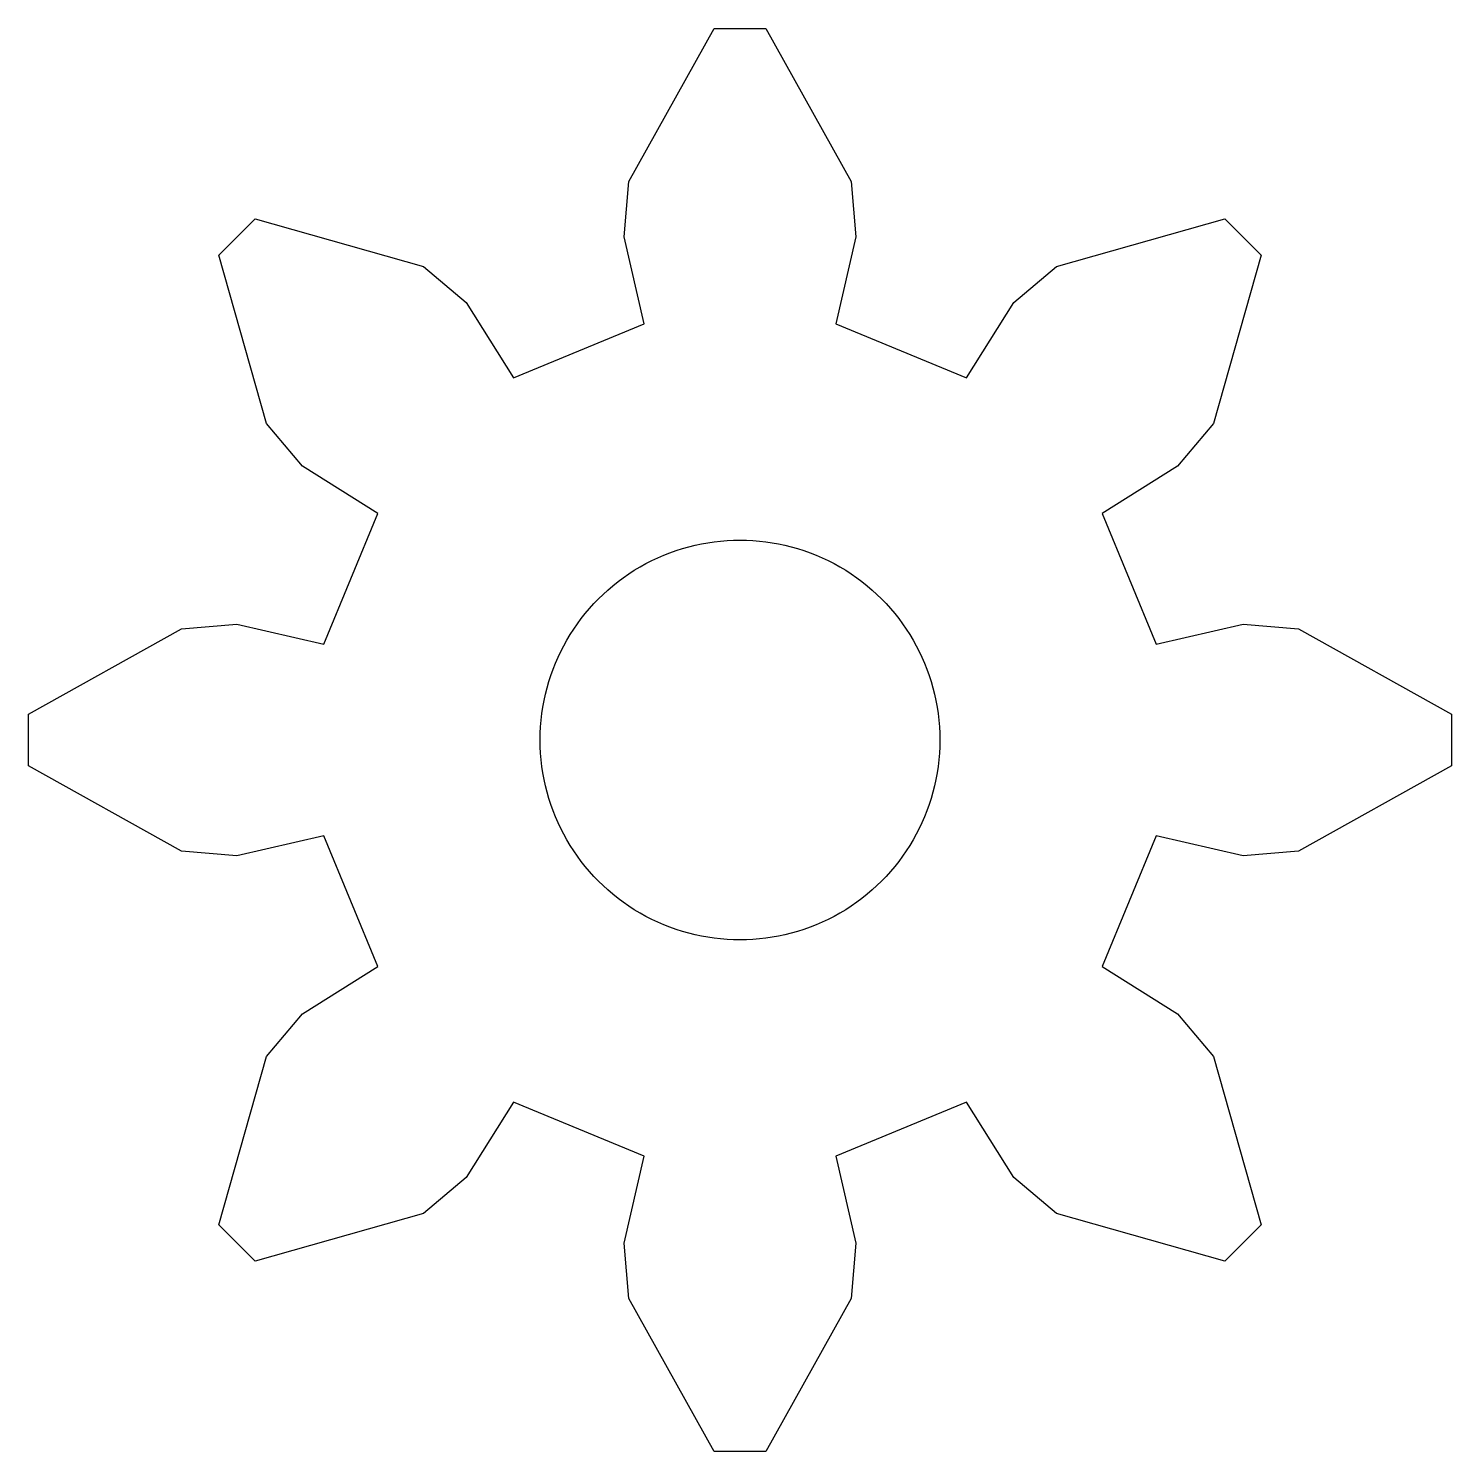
# Model space of a CAD drawing. Extents: x -5.6 to 5.6, y -5.6 to 5.6.
import ezdxf

# ---------------------------------------------------------------- set-up
doc = ezdxf.new("R2010")
doc.units = 0
doc.layers.add('Capa_1', color=7, linetype='CONTINUOUS')

msp = doc.modelspace()

# ---------------------------------------------------------------- linework, layer by layer
at = {"layer": 'Capa_1', "color": 7}
for points in [[(3.280283, 0.755348), (3.96393, 0.912772), (4.40193, 0.875595), (5.60655, 0.202763), (5.60655, -0.202762), (4.40193, -0.875595), (3.96393, -0.912772), (3.280283, -0.755348), (2.853623, -1.785397), (3.44835, -2.157495), (3.731775, -2.493495), (4.107803, -3.821055), (3.821055, -4.107803), (2.493495, -3.731775), (2.157495, -3.44835), (1.785397, -2.853623), (0.755348, -3.280283), (0.912772, -3.96393), (0.875595, -4.40193), (0.202762, -5.60655), (-0.202762, -5.60655), (-0.875595, -4.40193), (-0.912772, -3.96393), (-0.755347, -3.280283), (-1.785397, -2.853623), (-2.157495, -3.44835), (-2.493495, -3.731775), (-3.821055, -4.107803), (-4.107803, -3.821055), (-3.731775, -2.493495), (-3.44835, -2.157495), (-2.853622, -1.785397), (-3.280282, -0.755347), (-3.96393, -0.912772), (-4.40193, -0.875595), (-5.60655, -0.202762), (-5.60655, 0.202763), (-4.40193, 0.875595), (-3.96393, 0.912773), (-3.280282, 0.755348), (-2.853622, 1.785398), (-3.44835, 2.157495), (-3.731775, 2.493495), (-4.107803, 3.821055), (-3.821055, 4.107803), (-2.493495, 3.731775), (-2.157495, 3.44835), (-1.785397, 2.853622), (-0.755347, 3.280282), (-0.912772, 3.96393), (-0.875595, 4.40193), (-0.202762, 5.60655), (0.202763, 5.60655), (0.875595, 4.40193), (0.912773, 3.96393), (0.755348, 3.280282), (1.785398, 2.853622), (2.157495, 3.44835), (2.493495, 3.731775), (3.821055, 4.107803), (4.107803, 3.821055), (3.731775, 2.493495), (3.44835, 2.157495), (2.853622, 1.785397)], [(1.575, 0)]]:
    msp.add_lwpolyline(points, close=True, dxfattribs=at)
for points in [[(-0.7875, 1.36399), (-0.300193, 1.645337), (0.300193, 1.645337), (0.7875, 1.36399)], [(-1.575, 0), (-1.575, 0.562693), (-1.274807, 1.082643), (-0.7875, 1.36399)], [(0.7875, 1.36399), (1.274807, 1.082643), (1.575, 0.562693), (1.575, 0)], [(-0.7875, -1.36399), (-1.274807, -1.082643), (-1.575, -0.562693), (-1.575, 0)], [(1.575, 0), (1.575, -0.562693), (1.274807, -1.082643), (0.7875, -1.36399)], [(0.7875, -1.36399), (0.300193, -1.645337), (-0.300193, -1.645337), (-0.7875, -1.36399)]]:
    msp.add_open_spline(points, degree=3, dxfattribs=at)

doc.saveas('drawing.dxf')
